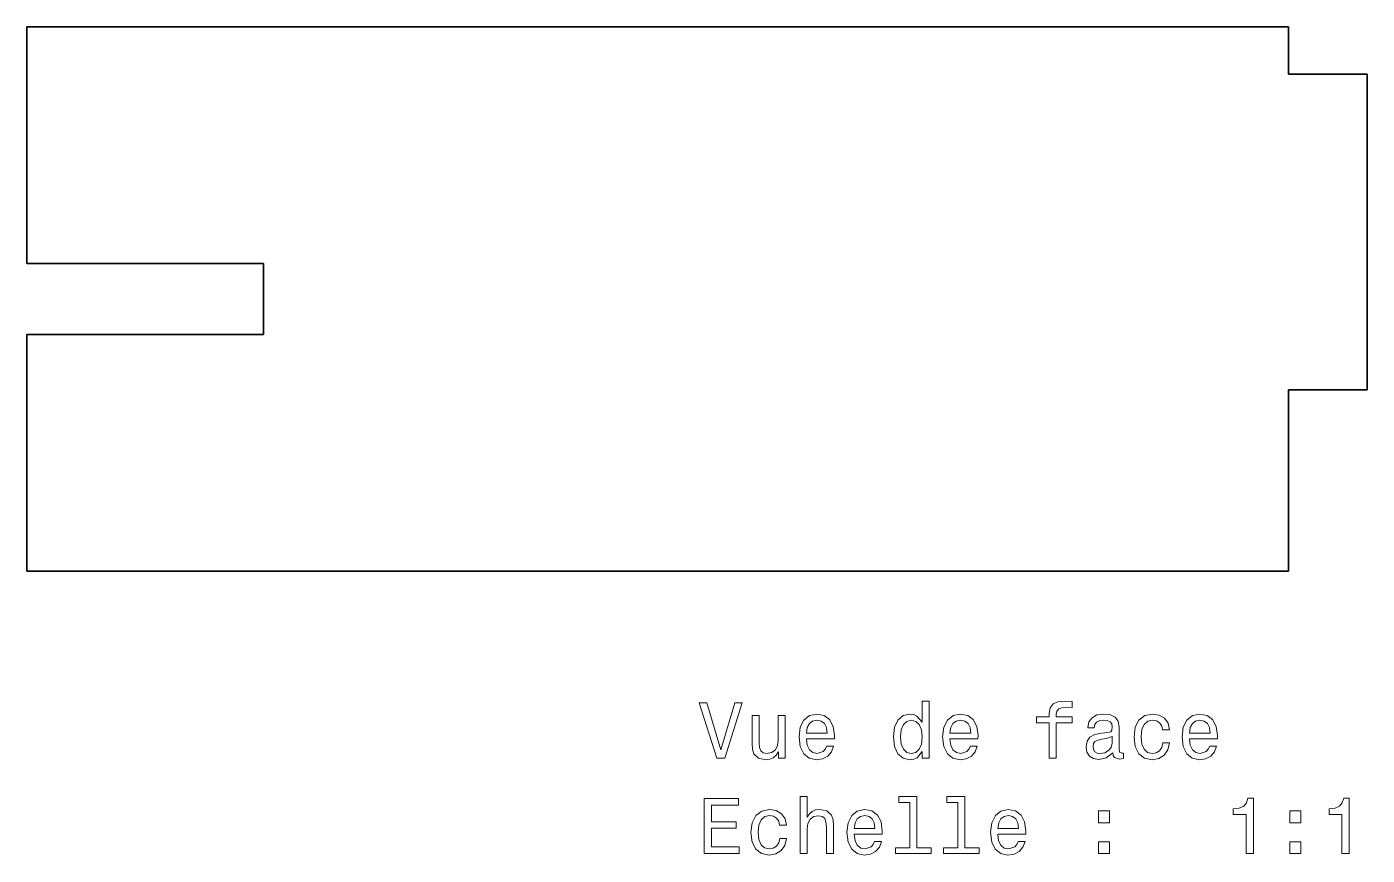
# Model space of a CAD drawing. Extents: x 106 to 191, y 69.8 to 122.2.
import ezdxf

# ---------------------------------------------------------------- set-up
doc = ezdxf.new("R2010")
doc.units = 0

msp = doc.modelspace()

# ---------------------------------------------------------------- linework, layer by layer
at = {"color": 7, "lineweight": 35}
for p, q in [((186, 122.25), (106.000008, 122.25)), ((191, 99.25), (191, 119.25)), ((106.000008, 87.75), (186, 87.75))]:
    msp.add_line(p, q, dxfattribs=at)
at = {"color": 7, "lineweight": 35, "ltscale": 0.375}
for p, q in [((106.000008, 122.25), (106.000008, 107.25)), ((106.000008, 107.25), (121.000008, 107.25)), ((121.000008, 102.75), (106.000008, 102.75)), ((106.000008, 102.75), (106.000008, 87.75))]:
    msp.add_line(p, q, dxfattribs=at)
at = {"color": 7, "lineweight": 35, "ltscale": 0.075}
msp.add_line((186, 119.25), (186, 122.25), dxfattribs=at)
at = {"color": 7, "lineweight": 35, "ltscale": 0.125}
for p, q in [((191, 119.25), (186, 119.25)), ((186, 99.25), (191, 99.25))]:
    msp.add_line(p, q, dxfattribs=at)
at = {"color": 7, "lineweight": 35, "ltscale": 0.1125}
msp.add_line((121.000008, 107.25), (121.000008, 102.75), dxfattribs=at)
at = {"color": 7, "lineweight": 35, "ltscale": 0.2875}
msp.add_line((186, 87.75), (186, 99.25), dxfattribs=at)
at = {"color": 7, "lineweight": 13}
for points in [[(150.895538, 79.398415), (150.018005, 76.41787), (149.11528, 79.398415), (148.636169, 79.398415), (149.765854, 75.893372), (150.270172, 75.893372), (151.374634, 79.398415)], [(162.782425, 76.311958), (162.782425, 75.893372), (163.226227, 75.893372), (163.226227, 79.514412), (162.78746, 79.514412), (162.78746, 78.188042), (162.44957, 78.571327), (162.242798, 78.662102), (162.005768, 78.697403), (161.577087, 78.596542), (161.244232, 78.314117), (161.027374, 77.860229), (160.951736, 77.25), (161.027374, 76.639771), (161.244232, 76.180832), (161.577087, 75.893372), (162.005768, 75.797554), (162.242798, 75.832855), (162.454605, 75.92363)], [(170.841492, 78.132568), (170.841492, 75.893372), (171.285309, 75.893372), (171.285309, 78.132568), (172.293945, 78.132568), (172.293945, 78.510803), (171.285309, 78.510803), (171.285309, 78.677231), (171.320602, 78.87896), (171.4366, 79.015129), (171.633286, 79.095818), (171.91571, 79.126083), (172.293945, 79.105911), (172.293945, 79.489197), (171.81485, 79.514412), (171.381134, 79.469017), (171.078537, 79.332855), (170.896973, 79.095818), (170.841492, 78.757927), (170.841492, 78.510803), (170.029541, 78.510803), (170.029541, 78.132568)], [(154.097977, 78.601585), (153.654175, 78.601585), (153.654175, 77.038185), (153.603745, 76.675072), (153.457489, 76.412827), (153.230545, 76.251442), (152.932999, 76.201012), (152.695969, 76.241356), (152.544662, 76.362389), (152.458939, 76.56916), (152.438766, 76.861671), (152.438766, 78.601585), (151.994965, 78.601585), (151.994965, 76.821327), (152.010086, 76.463257), (152.105911, 76.165703), (152.398422, 75.893372), (152.867432, 75.797554), (153.119598, 75.832855), (153.336456, 75.92363), (153.523056, 76.079971), (153.674347, 76.306915), (153.674347, 75.893372), (154.097977, 75.893372)], [(155.434433, 77.118874), (157.209656, 77.118874), (157.214691, 77.325645), (157.134003, 77.905617), (156.912109, 78.33934), (156.559082, 78.601585), (156.090057, 78.697403), (155.631119, 78.596542), (155.278091, 78.314117), (155.051147, 77.855186), (154.970459, 77.25), (155.046112, 76.629684), (155.273056, 76.175789), (155.621033, 75.893372), (156.074921, 75.797554), (156.468292, 75.863113), (156.791061, 76.034584), (157.028091, 76.306915), (157.164261, 76.670029), (156.72551, 76.670029), (156.63472, 76.4683), (156.503601, 76.317001), (156.130402, 76.195969), (155.842941, 76.251442), (155.626083, 76.427956), (155.484863, 76.715416), (155.434433, 77.103745)], [(155.434433, 77.492073), (155.489914, 77.840057), (155.626083, 78.09726), (155.832855, 78.253601), (156.105194, 78.309074), (156.372482, 78.253601), (156.579254, 78.09726), (156.705338, 77.840057), (156.750717, 77.492073)], [(162.081406, 78.298988), (162.373917, 78.228386), (162.595825, 78.0317), (162.726944, 77.703888), (162.777374, 77.25), (162.726944, 76.791069), (162.595825, 76.463257), (162.373917, 76.261528), (162.081406, 76.195969), (161.804031, 76.261528), (161.592224, 76.463257), (161.451004, 76.796112), (161.405624, 77.25), (161.451004, 77.698845), (161.592224, 78.026657), (161.804031, 78.228386)], [(164.542511, 77.118874), (166.317719, 77.118874), (166.322769, 77.325645), (166.242081, 77.905617), (166.020172, 78.33934), (165.667145, 78.601585), (165.19812, 78.697403), (164.739197, 78.596542), (164.386169, 78.314117), (164.159225, 77.855186), (164.078537, 77.25), (164.154175, 76.629684), (164.381119, 76.175789), (164.729111, 75.893372), (165.182999, 75.797554), (165.57637, 75.863113), (165.899139, 76.034584), (166.136169, 76.306915), (166.272339, 76.670029), (165.833572, 76.670029), (165.742798, 76.4683), (165.611664, 76.317001), (165.23848, 76.195969), (164.951004, 76.251442), (164.734146, 76.427956), (164.592941, 76.715416), (164.542511, 77.103745)], [(164.542511, 77.492073), (164.597977, 77.840057), (164.734146, 78.09726), (164.940918, 78.253601), (165.213257, 78.309074), (165.480545, 78.253601), (165.687317, 78.09726), (165.8134, 77.840057), (165.858795, 77.492073)], [(174.871033, 76.246399), (174.871033, 76.23127), (174.896255, 76.059799), (174.971909, 75.938759), (175.289627, 75.842941), (175.536743, 75.883286), (175.536743, 76.226227), (175.430832, 76.211098), (175.289627, 76.276657), (175.264404, 76.478386), (175.264404, 77.880402), (175.203888, 78.238472), (175.027374, 78.490631), (174.719742, 78.64193), (174.286026, 78.697403), (173.862396, 78.636887), (173.549713, 78.465416), (173.353027, 78.198128), (173.28746, 77.8451), (173.28746, 77.814842), (173.685883, 77.814842), (173.721176, 78.026657), (173.832138, 78.177956), (174.013687, 78.26873), (174.270889, 78.304031), (174.518005, 78.278816), (174.694519, 78.203171), (174.80043, 78.072044), (174.835739, 77.890488), (174.815567, 77.678673), (174.734863, 77.572769), (174.533142, 77.522331), (174.154907, 77.481987), (173.721176, 77.391212), (173.413544, 77.229828), (173.231995, 76.977669), (173.176514, 76.604469), (173.226944, 76.271614), (173.383286, 76.024498), (173.635452, 75.868156), (173.983429, 75.812683), (174.452454, 75.918587)], [(178.023056, 77.703888), (178.461823, 77.703888), (178.371033, 78.107346), (178.154175, 78.425072), (177.816284, 78.621758), (177.377518, 78.697403), (176.893372, 78.596542), (176.525208, 78.314117), (176.293228, 77.855186), (176.21254, 77.239914), (176.288177, 76.629684), (176.515137, 76.175789), (176.873199, 75.893372), (177.362396, 75.797554), (177.796112, 75.873199), (178.134003, 76.085014), (178.365997, 76.41787), (178.466858, 76.861671), (178.043228, 76.861671), (177.967575, 76.579254), (177.82637, 76.367432), (177.624634, 76.236313), (177.377518, 76.195969), (177.069885, 76.261528), (176.847977, 76.463257), (176.711823, 76.791069), (176.666428, 77.255043), (176.711823, 77.708931), (176.853027, 78.036743), (177.079971, 78.238472), (177.377518, 78.309074), (177.639771, 78.263687), (177.836456, 78.147697), (177.967575, 77.956055)], [(179.722626, 77.118874), (181.497833, 77.118874), (181.502884, 77.325645), (181.42218, 77.905617), (181.200287, 78.33934), (180.84726, 78.601585), (180.378235, 78.697403), (179.919312, 78.596542), (179.566284, 78.314117), (179.33934, 77.855186), (179.258636, 77.25), (179.33429, 76.629684), (179.561234, 76.175789), (179.909225, 75.893372), (180.363113, 75.797554), (180.756485, 75.863113), (181.079254, 76.034584), (181.316284, 76.306915), (181.452454, 76.670029), (181.013687, 76.670029), (180.922913, 76.4683), (180.791779, 76.317001), (180.418579, 76.195969), (180.131119, 76.251442), (179.914261, 76.427956), (179.773056, 76.715416), (179.722626, 77.103745)], [(179.722626, 77.492073), (179.778091, 77.840057), (179.914261, 78.09726), (180.121033, 78.253601), (180.393372, 78.309074), (180.66066, 78.253601), (180.867432, 78.09726), (180.993515, 77.840057), (181.03891, 77.492073)], [(174.820602, 76.841499), (174.760086, 76.579254), (174.598709, 76.377518), (174.356628, 76.246399), (174.059082, 76.201012), (173.867432, 76.226227), (173.731262, 76.306915), (173.645538, 76.448128), (173.620316, 76.644814), (173.640488, 76.821327), (173.721176, 76.947403), (174.043945, 77.088615), (174.452454, 77.149132), (174.820602, 77.270172)], [(148.958939, 69.846542), (151.177948, 69.846542), (151.177948, 70.270172), (149.422913, 70.270172), (149.422913, 71.45533), (150.986313, 71.45533), (150.986313, 71.873917), (149.422913, 71.873917), (149.422913, 72.922913), (151.137604, 72.922913), (151.137604, 73.346542), (148.958939, 73.346542)], [(155.046112, 69.846542), (155.489914, 69.846542), (155.489914, 71.409943), (155.535309, 71.768013), (155.681549, 72.030258), (155.908508, 72.191643), (156.21109, 72.252159), (156.453171, 72.201729), (156.604462, 72.065559), (156.680115, 71.838615), (156.705338, 71.536026), (156.705338, 69.846542), (157.149139, 69.846542), (157.149139, 71.626801), (157.128967, 71.984871), (157.038177, 72.282425), (156.740631, 72.554756), (156.276657, 72.650574), (156.02449, 72.615273), (155.807632, 72.519455), (155.626083, 72.368156), (155.489914, 72.161385), (155.489914, 73.467583), (155.046112, 73.467583)], [(162.000717, 73.094383), (162.000717, 70.219742), (161.087891, 70.219742), (161.087891, 69.846542), (163.35231, 69.846542), (163.35231, 70.219742), (162.444519, 70.219742), (162.444519, 73.467583), (161.304749, 73.467583), (161.304749, 73.094383)], [(165.036743, 73.094383), (165.036743, 70.219742), (164.123917, 70.219742), (164.123917, 69.846542), (166.388336, 69.846542), (166.388336, 70.219742), (165.480545, 70.219742), (165.480545, 73.467583), (164.340775, 73.467583), (164.340775, 73.094383)], [(183.323486, 69.846542), (183.78241, 69.846542), (183.78241, 73.371758), (183.439484, 73.371758), (183.348694, 73.064125), (183.167145, 72.857346), (182.889771, 72.736313), (182.506485, 72.695969), (182.506485, 72.337898), (183.323486, 72.337898)], [(189.395538, 69.846542), (189.854462, 69.846542), (189.854462, 73.371758), (189.51152, 73.371758), (189.420746, 73.064125), (189.239197, 72.857346), (188.961807, 72.736313), (188.578522, 72.695969), (188.578522, 72.337898), (189.395538, 72.337898)], [(153.734863, 71.657059), (154.17363, 71.657059), (154.082855, 72.060516), (153.865997, 72.378242), (153.528091, 72.574928), (153.08934, 72.650574), (152.605194, 72.549713), (152.23703, 72.267288), (152.005051, 71.808357), (151.924347, 71.193085), (152, 70.582855), (152.226944, 70.12896), (152.585022, 69.846542), (153.074203, 69.750725), (153.507919, 69.82637), (153.845825, 70.038185), (154.077805, 70.37104), (154.17868, 70.814842), (153.755051, 70.814842), (153.679398, 70.532425), (153.538177, 70.320602), (153.336456, 70.189484), (153.08934, 70.149139), (152.781708, 70.214699), (152.559799, 70.416428), (152.42363, 70.74424), (152.378235, 71.208214), (152.42363, 71.662102), (152.564835, 71.989914), (152.791794, 72.191643), (153.08934, 72.262245), (153.351578, 72.216858), (153.548279, 72.100868), (153.679398, 71.909225)], [(158.470459, 71.072044), (160.245682, 71.072044), (160.250717, 71.278816), (160.170029, 71.858788), (159.94812, 72.292511), (159.595108, 72.554756), (159.126083, 72.650574), (158.667145, 72.549713), (158.314117, 72.267288), (158.087173, 71.808357), (158.006485, 71.203171), (158.082138, 70.582855), (158.309082, 70.12896), (158.657059, 69.846542), (159.110947, 69.750725), (159.504318, 69.816284), (159.827087, 69.987755), (160.064117, 70.260086), (160.200287, 70.623199), (159.761536, 70.623199), (159.670746, 70.421471), (159.539627, 70.270172), (159.166428, 70.149139), (158.878967, 70.204613), (158.662109, 70.381126), (158.520889, 70.668587), (158.470459, 71.056915)], [(158.470459, 71.445244), (158.52594, 71.793228), (158.662109, 72.05043), (158.868881, 72.206772), (159.141205, 72.262245), (159.408508, 72.206772), (159.61528, 72.05043), (159.741348, 71.793228), (159.786743, 71.445244)], [(167.578537, 71.072044), (169.353745, 71.072044), (169.358795, 71.278816), (169.278107, 71.858788), (169.056198, 72.292511), (168.703171, 72.554756), (168.234146, 72.650574), (167.775223, 72.549713), (167.422195, 72.267288), (167.195251, 71.808357), (167.114548, 71.203171), (167.190201, 70.582855), (167.417145, 70.12896), (167.765137, 69.846542), (168.219025, 69.750725), (168.612396, 69.816284), (168.935165, 69.987755), (169.172195, 70.260086), (169.30835, 70.623199), (168.869598, 70.623199), (168.778824, 70.421471), (168.64769, 70.270172), (168.27449, 70.149139), (167.98703, 70.204613), (167.770172, 70.381126), (167.628967, 70.668587), (167.578537, 71.056915)], [(167.578537, 71.445244), (167.634003, 71.793228), (167.770172, 72.05043), (167.976944, 72.206772), (168.249283, 72.262245), (168.516571, 72.206772), (168.723343, 72.05043), (168.849426, 71.793228), (168.894806, 71.445244)], [(173.958221, 71.803314), (174.654175, 71.803314), (174.654175, 72.554756), (173.958221, 72.554756)], [(186.102295, 71.803314), (186.798264, 71.803314), (186.798264, 72.554756), (186.102295, 72.554756)], [(173.958221, 69.846542), (174.654175, 69.846542), (174.654175, 70.597984), (173.958221, 70.597984)], [(186.102295, 69.846542), (186.798264, 69.846542), (186.798264, 70.597984), (186.102295, 70.597984)]]:
    msp.add_lwpolyline(points, close=True, dxfattribs=at)

doc.saveas('drawing.dxf')
